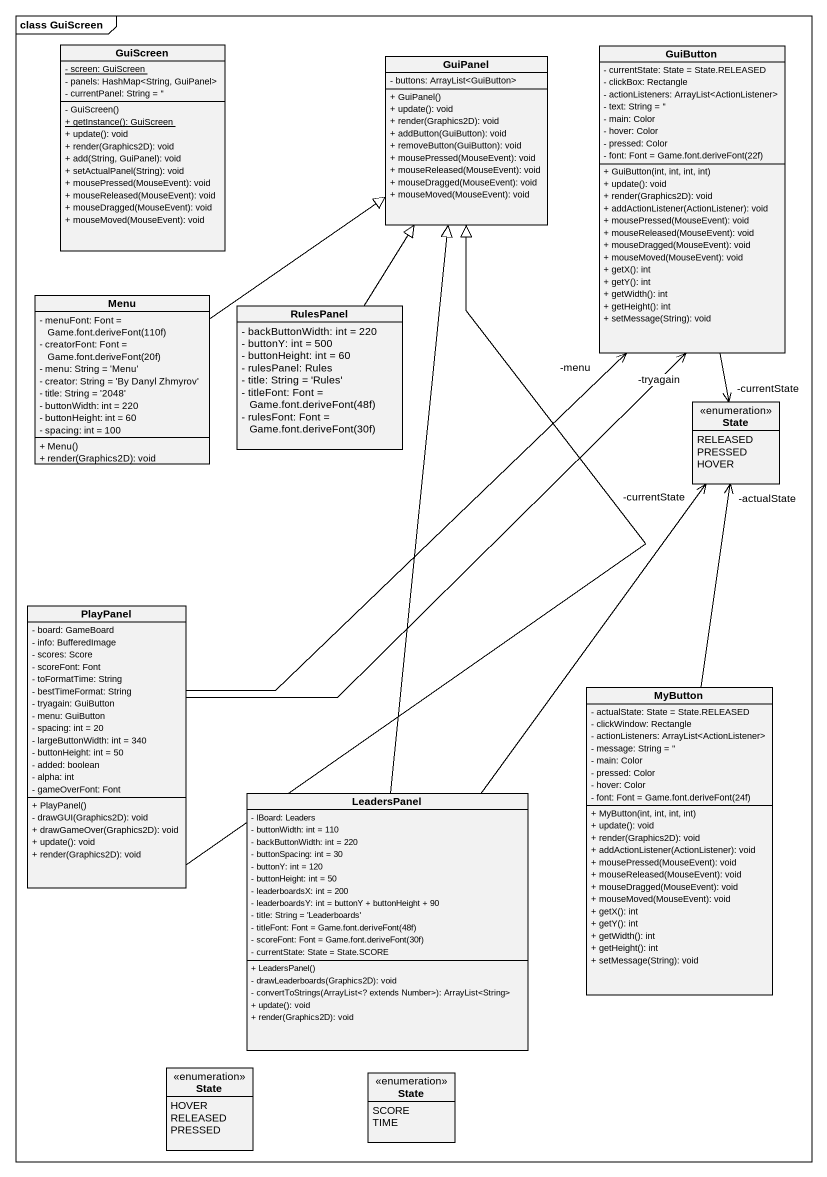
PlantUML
@startuml
mainframe class GuiScreen
hide circle
hide empty members
skinparam classAttributeIconSize 0
class GuiScreen {
  {static} - screen: GuiScreen
  - panels: HashMap<String, GuiPanel>
  - currentPanel: String = ''
  - GuiScreen()
  {static} + getInstance(): GuiScreen
  + update(): void
  + render(Graphics2D): void
  + add(String, GuiPanel): void
  + setActualPanel(String): void
  + mousePressed(MouseEvent): void
  + mouseReleased(MouseEvent): void
  + mouseDragged(MouseEvent): void
  + mouseMoved(MouseEvent): void
}
class GuiPanel {
  - buttons: ArrayList<GuiButton>
  + GuiPanel()
  + update(): void
  + render(Graphics2D): void
  + addButton(GuiButton): void
  + removeButton(GuiButton): void
  + mousePressed(MouseEvent): void
  + mouseReleased(MouseEvent): void
  + mouseDragged(MouseEvent): void
  + mouseMoved(MouseEvent): void
}
class GuiButton {
  - currentState: State = State.RELEASED
  - clickBox: Rectangle
  - actionListeners: ArrayList<ActionListener>
  - text: String = ''
  - main: Color
  - hover: Color
  - pressed: Color
  {field} - font: Font = Game.font.deriveFont(22f)
  + GuiButton(int, int, int, int)
  + update(): void
  + render(Graphics2D): void
  + addActionListener(ActionListener): void
  + mousePressed(MouseEvent): void
  + mouseReleased(MouseEvent): void
  + mouseDragged(MouseEvent): void
  + mouseMoved(MouseEvent): void
  + getX(): int
  + getY(): int
  + getWidth(): int
  + getHeight(): int
  + setMessage(String): void
}
class Menu {
  {field} - menuFont: Font = Game.font.deriveFont(110f)
  {field} - creatorFont: Font = Game.font.deriveFont(20f)
  - menu: String = 'Menu'
  - creator: String = 'By Danyl Zhmyrov'
  - title: String = '2048'
  - buttonWidth: int = 220
  - buttonHeight: int = 60
  - spacing: int = 100
  + Menu()
  + render(Graphics2D): void
}
class RulesPanel {
  - backButtonWidth: int = 220
  - buttonY: int = 500
  - buttonHeight: int = 60
  - rulesPanel: Rules
  - title: String = 'Rules'
  {field} - titleFont: Font = Game.font.deriveFont(48f)
  {field} - rulesFont: Font = Game.font.deriveFont(30f)
}
enum "State" as State_ {
  RELEASED
  PRESSED
  HOVER
}
class PlayPanel {
  - board: GameBoard
  - info: BufferedImage
  - scores: Score
  - scoreFont: Font
  - toFormatTime: String
  - bestTimeFormat: String
  - tryagain: GuiButton
  - menu: GuiButton
  - spacing: int = 20
  - largeButtonWidth: int = 340
  - buttonHeight: int = 50
  - added: boolean
  - alpha: int
  - gameOverFont: Font
  + PlayPanel()
  - drawGUI(Graphics2D): void
  + drawGameOver(Graphics2D): void
  + update(): void
  + render(Graphics2D): void
}
class MyButton {
  - actualState: State = State.RELEASED
  - clickWindow: Rectangle
  - actionListeners: ArrayList<ActionListener>
  - message: String = ''
  - main: Color
  - pressed: Color
  - hover: Color
  {field} - font: Font = Game.font.deriveFont(24f)
  + MyButton(int, int, int, int)
  + update(): void
  + render(Graphics2D): void
  + addActionListener(ActionListener): void
  + mousePressed(MouseEvent): void
  + mouseReleased(MouseEvent): void
  + mouseDragged(MouseEvent): void
  + mouseMoved(MouseEvent): void
  + getX(): int
  + getY(): int
  + getWidth(): int
  + getHeight(): int
  + setMessage(String): void
}
class LeadersPanel {
  - lBoard: Leaders
  - buttonWidth: int = 110
  - backButtonWidth: int = 220
  - buttonSpacing: int = 30
  - buttonY: int = 120
  - buttonHeight: int = 50
  - leaderboardsX: int = 200
  - leaderboardsY: int = buttonY + buttonHeight + 90
  - title: String = 'Leaderboards'
  {field} - titleFont: Font = Game.font.deriveFont(48f)
  {field} - scoreFont: Font = Game.font.deriveFont(30f)
  - currentState: State = State.SCORE
  + LeadersPanel()
  - drawLeaderboards(Graphics2D): void
  - convertToStrings(ArrayList<? extends Number>): ArrayList<String>
  + update(): void
  + render(Graphics2D): void
}
enum "State" as State__2 {
  HOVER
  RELEASED
  PRESSED
}
enum "State" as State__3 {
  SCORE
  TIME
}
GuiButton --> "-currentState" State_
Menu -up-|> GuiPanel
RulesPanel -up-|> GuiPanel
PlayPanel -up-|> GuiPanel
PlayPanel -up-> "-menu" GuiButton
PlayPanel -up-> "-tryagain" GuiButton
MyButton -up-> "-actualState" State_
LeadersPanel -up-|> GuiPanel
LeadersPanel -up-> "-currentState" State_
@enduml
